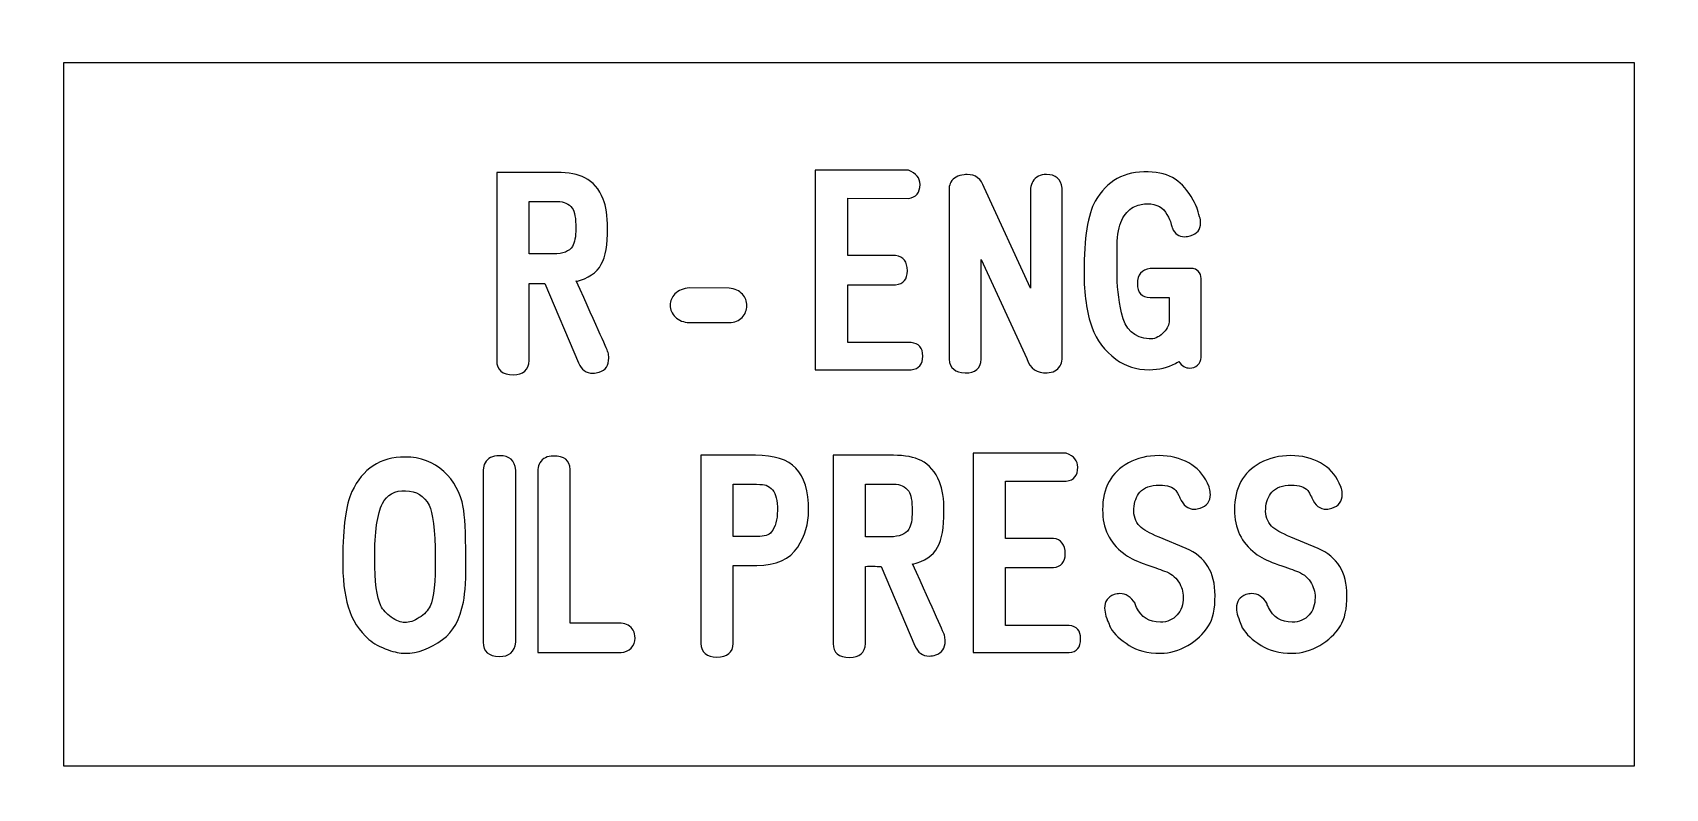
# Model space of a CAD drawing. Extents: x -224 to 225, y -79 to 79.
# Drawn here: x 152.49 to 177.49, y -0.09 to 11.48 of the extents above; entities that cross this region are included whole.
import ezdxf

# ---------------------------------------------------------------- set-up
doc = ezdxf.new("R2010")
doc.units = 0
doc.header["$MEASUREMENT"] = 0
doc.layers.add('PLAN_1', color=7, linetype='CONTINUOUS')

msp = doc.modelspace()

# ---------------------------------------------------------------- linework, layer by layer
at = {"layer": 'PLAN_1', "color": 250}
for points, knots in [([(223.9759, 78.3773), (223.9759, 78.3773), (80.9759, 78.3773), (80.9759, 78.3773), (80.9759, 78.3773), (80.4251, 78.3773), (79.9759, 77.9273), (79.9759, 77.3758), (79.9759, 77.3758), (79.9759, 77.3758), (79.9758, 71.3342), (79.9758, 71.3342), (79.9758, 71.3342), (79.9758, 70.7827), (80.4251, 70.3325), (80.9759, 70.3325), (80.9759, 70.3325), (80.9759, 70.3325), (84.7471, 70.3329), (84.7471, 70.3329), (84.7471, 70.3329), (84.7471, 70.3329), (84.7471, 70.3312), (84.7471, 70.3312), (84.7471, 70.3312), (84.7774, 70.3321), (84.8074, 70.3317), (84.8374, 70.3317), (84.8374, 70.3317), (88.2125, 70.3329), (90.9501, 67.5933), (90.9501, 64.2164), (90.9501, 64.2164), (90.9499, 60.8399), (88.2127, 58.101), (84.8374, 58.101), (84.8374, 58.101), (84.8072, 58.1014), (84.7774, 58.1018), (84.7474, 58.1024), (84.7474, 58.1024), (84.7474, 58.1024), (84.7471, 58.1014), (84.7471, 58.1014), (84.7471, 58.1014), (84.7471, 58.1014), (80.9759, 58.1014), (80.9759, 58.1014), (80.9759, 58.1014), (80.4251, 58.1014), (79.9759, 57.6514), (79.9759, 57.0999), (79.9759, 57.0999), (79.9759, 57.0999), (79.9758, -57.5), (79.9758, -57.5), (79.9758, -57.5), (79.9758, -58.0516), (80.4251, -58.5014), (80.9759, -58.5014), (80.9759, -58.5014), (80.9759, -58.5014), (84.7471, -58.5013), (84.7471, -58.5013), (84.7471, -58.5013), (84.7471, -58.5013), (84.7471, -58.502), (84.7471, -58.502), (84.7471, -58.502), (84.7774, -58.5013), (84.8074, -58.5014), (84.8374, -58.5014), (84.8374, -58.5014), (88.2125, -58.5013), (90.9501, -61.2399), (90.9501, -64.6167), (90.9501, -64.6167), (90.9499, -67.9901), (88.2177, -70.7272), (84.8467, -70.7321), (84.8467, -70.7321), (84.8397, -70.7321), (84.8338, -70.732), (84.8269, -70.7319), (84.8269, -70.7319), (84.8002, -70.7315), (84.7739, -70.7314), (84.7474, -70.7309), (84.7474, -70.7309), (84.7474, -70.7309), (84.7471, -70.7314), (84.7471, -70.7314), (84.7471, -70.7314), (84.7471, -70.7314), (80.9759, -70.7314), (80.9759, -70.7314), (80.9759, -70.7314), (80.4251, -70.7314), (79.9759, -71.181), (79.9759, -71.7325), (79.9759, -71.7325), (79.9759, -71.7325), (79.9758, -77.6209), (79.9758, -77.6209), (79.9758, -77.6209), (79.9758, -77.9033), (80.0791, -78.1466), (80.2822, -78.3424), (80.2822, -78.3424), (80.4854, -78.5379), (80.7318, -78.6325), (81.0136, -78.6218), (81.0136, -78.6218), (81.0136, -78.6218), (224.0136, -78.5346), (224.0136, -78.5346), (224.0136, -78.5346), (224.5508, -78.5142), (224.9758, -78.0725), (224.9758, -77.5342), (224.9758, -77.5342), (224.9758, -77.5342), (224.9758, -71.7378), (224.9758, -71.7378), (224.9758, -71.7378), (224.9758, -71.1866), (224.5266, -70.7368), (223.9758, -70.7368), (223.9758, -70.7368), (223.9758, -70.7368), (220.4778, -70.7365), (220.4778, -70.7365), (220.4778, -70.7365), (220.4778, -70.7365), (220.4778, -70.735), (220.4778, -70.735), (220.4778, -70.735), (220.4481, -70.7357), (220.4179, -70.7368), (220.3879, -70.7368), (220.3879, -70.7368), (217.0127, -70.7365), (214.2753, -67.9983), (214.2753, -64.6215), (214.2753, -64.6215), (214.2753, -61.2481), (217.0057, -58.5128), (220.3752, -58.506), (220.3752, -58.506), (220.381, -58.5058), (220.3857, -58.506), (220.3914, -58.5058), (220.3914, -58.5058), (220.4203, -58.5054), (220.4492, -58.5066), (220.4779, -58.5072), (220.4779, -58.5072), (220.4779, -58.5072), (220.4778, -58.505), (220.4778, -58.505), (220.4778, -58.505), (220.4778, -58.505), (223.9759, -58.505), (223.9759, -58.505), (223.9759, -58.505), (224.5267, -58.505), (224.9758, -58.0556), (224.9758, -57.5041), (224.9758, -57.5041), (224.9758, -57.5041), (224.9758, 57.096), (224.9758, 57.096), (224.9758, 57.096), (224.9758, 57.6478), (224.5266, 58.0971), (223.9758, 58.0971), (223.9758, 58.0971), (223.9758, 58.0971), (220.4778, 58.0973), (220.4778, 58.0973), (220.4778, 58.0973), (220.4778, 58.0973), (220.4778, 58.099), (220.4778, 58.099), (220.4778, 58.099), (220.4481, 58.0981), (220.4179, 58.0971), (220.3879, 58.0971), (220.3879, 58.0971), (217.0127, 58.0973), (214.2753, 60.8356), (214.2753, 64.2126), (214.2753, 64.2126), (214.2753, 67.5856), (217.0053, 70.3207), (220.3743, 70.3279), (220.3743, 70.3279), (220.3808, 70.3282), (220.386, 70.3279), (220.3923, 70.328), (220.3923, 70.328), (220.4209, 70.3288), (220.4495, 70.3274), (220.4779, 70.3268), (220.4779, 70.3268), (220.4779, 70.3268), (220.4778, 70.3291), (220.4778, 70.3291), (220.4778, 70.3291), (220.4778, 70.3291), (223.9759, 70.3291), (223.9759, 70.3291), (223.9759, 70.3291), (224.5267, 70.3291), (224.9758, 70.7785), (224.9758, 71.3299), (224.9758, 71.3299), (224.9758, 71.3299), (224.9758, 77.3759), (224.9758, 77.3759), (224.9758, 77.3759), (224.9758, 77.9276), (224.5265, 78.377), (223.9759, 78.3773)], [0, 0, 0, 0, 0.0175439, 0.0175439, 0.0175439, 0.0175439, 0.0350877, 0.0350877, 0.0350877, 0.0350877, 0.0526316, 0.0526316, 0.0526316, 0.0526316, 0.0701754, 0.0701754, 0.0701754, 0.0701754, 0.0877193, 0.0877193, 0.0877193, 0.0877193, 0.1052632, 0.1052632, 0.1052632, 0.1052632, 0.122807, 0.122807, 0.122807, 0.122807, 0.1403509, 0.1403509, 0.1403509, 0.1403509, 0.1578947, 0.1578947, 0.1578947, 0.1578947, 0.1754386, 0.1754386, 0.1754386, 0.1754386, 0.1929825, 0.1929825, 0.1929825, 0.1929825, 0.2105263, 0.2105263, 0.2105263, 0.2105263, 0.2280702, 0.2280702, 0.2280702, 0.2280702, 0.245614, 0.245614, 0.245614, 0.245614, 0.2631579, 0.2631579, 0.2631579, 0.2631579, 0.2807018, 0.2807018, 0.2807018, 0.2807018, 0.2982456, 0.2982456, 0.2982456, 0.2982456, 0.3157895, 0.3157895, 0.3157895, 0.3157895, 0.3333333, 0.3333333, 0.3333333, 0.3333333, 0.3508772, 0.3508772, 0.3508772, 0.3508772, 0.3684211, 0.3684211, 0.3684211, 0.3684211, 0.3859649, 0.3859649, 0.3859649, 0.3859649, 0.4035088, 0.4035088, 0.4035088, 0.4035088, 0.4210526, 0.4210526, 0.4210526, 0.4210526, 0.4385965, 0.4385965, 0.4385965, 0.4385965, 0.4561404, 0.4561404, 0.4561404, 0.4561404, 0.4736842, 0.4736842, 0.4736842, 0.4736842, 0.4912281, 0.4912281, 0.4912281, 0.4912281, 0.5087719, 0.5087719, 0.5087719, 0.5087719, 0.5263158, 0.5263158, 0.5263158, 0.5263158, 0.5438596, 0.5438596, 0.5438596, 0.5438596, 0.5614035, 0.5614035, 0.5614035, 0.5614035, 0.5789474, 0.5789474, 0.5789474, 0.5789474, 0.5964912, 0.5964912, 0.5964912, 0.5964912, 0.6140351, 0.6140351, 0.6140351, 0.6140351, 0.6315789, 0.6315789, 0.6315789, 0.6315789, 0.6491228, 0.6491228, 0.6491228, 0.6491228, 0.6666667, 0.6666667, 0.6666667, 0.6666667, 0.6842105, 0.6842105, 0.6842105, 0.6842105, 0.7017544, 0.7017544, 0.7017544, 0.7017544, 0.7192982, 0.7192982, 0.7192982, 0.7192982, 0.7368421, 0.7368421, 0.7368421, 0.7368421, 0.754386, 0.754386, 0.754386, 0.754386, 0.7719298, 0.7719298, 0.7719298, 0.7719298, 0.7894737, 0.7894737, 0.7894737, 0.7894737, 0.8070175, 0.8070175, 0.8070175, 0.8070175, 0.8245614, 0.8245614, 0.8245614, 0.8245614, 0.8421053, 0.8421053, 0.8421053, 0.8421053, 0.8596491, 0.8596491, 0.8596491, 0.8596491, 0.877193, 0.877193, 0.877193, 0.877193, 0.8947368, 0.8947368, 0.8947368, 0.8947368, 0.9122807, 0.9122807, 0.9122807, 0.9122807, 0.9298246, 0.9298246, 0.9298246, 0.9298246, 0.9473684, 0.9473684, 0.9473684, 0.9473684, 0.9649123, 0.9649123, 0.9649123, 0.9649123, 1, 1, 1, 1]), ([(101.9357, 69.1187), (101.9357, 69.1187), (203.0161, 69.1187), (203.0161, 69.1187), (203.0161, 69.1187), (203.0161, 69.1187), (203.0161, -69.3472), (203.0161, -69.3472), (203.0161, -69.3472), (203.0161, -69.3472), (101.9357, -69.3472), (101.9357, -69.3472), (101.9357, -69.3472), (101.9357, -69.3472), (101.9357, 69.1187), (101.9357, 69.1187)], [0, 0, 0, 0, 0.2, 0.2, 0.2, 0.2, 0.4, 0.4, 0.4, 0.4, 0.6, 0.6, 0.6, 0.6, 1, 1, 1, 1]), ([(152.9571, 11.0128), (152.9571, 11.0128), (177.016, 11.0128), (177.016, 11.0128), (177.016, 11.0128), (177.016, 11.0128), (177.016, 0.2584), (177.016, 0.2584), (177.016, 0.2584), (177.016, 0.2584), (152.9571, 0.2584), (152.9571, 0.2584), (152.9571, 0.2584), (152.9571, 0.2584), (152.9571, 11.0128), (152.9571, 11.0128)], [0, 0, 0, 0, 0.2, 0.2, 0.2, 0.2, 0.4, 0.4, 0.4, 0.4, 0.6, 0.6, 0.6, 0.6, 1, 1, 1, 1])]:
    msp.add_open_spline(points, degree=3, knots=knots, dxfattribs=at)
at = {"layer": 'PLAN_1', "color": 7}
for points, knots in [([(160.8456, 6.4216), (160.8456, 6.4216), (160.3292, 7.6358), (160.3292, 7.6358), (160.3292, 7.6358), (160.2467, 7.6395), (160.1671, 7.6402), (160.0908, 7.6376), (160.0908, 7.6376), (160.0908, 7.6376), (160.0909, 6.4591), (160.0909, 6.4591), (160.0909, 6.4591), (160.0776, 6.315), (159.9974, 6.2428), (159.8505, 6.2428), (159.8505, 6.2428), (159.6772, 6.2428), (159.5912, 6.3147), (159.5937, 6.4591), (159.5937, 6.4591), (159.5937, 6.4591), (159.5938, 9.3382), (159.5938, 9.3382), (159.5938, 9.3382), (159.5938, 9.3382), (160.5156, 9.3382), (160.5156, 9.3382), (160.5156, 9.3382), (160.6942, 9.3382), (160.8371, 9.3106), (160.9439, 9.2561), (160.9439, 9.2561), (161.0666, 9.1927), (161.16, 9.0844), (161.2236, 8.93), (161.2236, 8.93), (161.2682, 8.8219), (161.2903, 8.6725), (161.2903, 8.4811), (161.2903, 8.4811), (161.2905, 8.2335), (161.2579, 8.0502), (161.1937, 7.9318), (161.1937, 7.9318), (161.1226, 7.8017), (160.9954, 7.7145), (160.8117, 7.6712), (160.8117, 7.6712), (160.8117, 7.6712), (160.8098, 7.677), (160.8098, 7.677), (160.8098, 7.677), (161.1379, 6.9506), (161.3005, 6.5855), (161.298, 6.5818), (161.298, 6.5818), (161.3051, 6.5545), (161.3088, 6.5264), (161.3088, 6.4978), (161.3088, 6.4978), (161.3089, 6.3848), (161.2605, 6.3128), (161.1638, 6.2817), (161.1638, 6.2817), (161.1289, 6.2709), (161.0965, 6.2651), (161.0653, 6.2651), (161.0653, 6.2651), (160.9636, 6.2654), (160.8905, 6.3172), (160.8456, 6.4216)], [0, 0, 0, 0, 0.0526316, 0.0526316, 0.0526316, 0.0526316, 0.1052632, 0.1052632, 0.1052632, 0.1052632, 0.1578947, 0.1578947, 0.1578947, 0.1578947, 0.2105263, 0.2105263, 0.2105263, 0.2105263, 0.2631579, 0.2631579, 0.2631579, 0.2631579, 0.3157895, 0.3157895, 0.3157895, 0.3157895, 0.3684211, 0.3684211, 0.3684211, 0.3684211, 0.4210526, 0.4210526, 0.4210526, 0.4210526, 0.4736842, 0.4736842, 0.4736842, 0.4736842, 0.5263158, 0.5263158, 0.5263158, 0.5263158, 0.5789474, 0.5789474, 0.5789474, 0.5789474, 0.6315789, 0.6315789, 0.6315789, 0.6315789, 0.6842105, 0.6842105, 0.6842105, 0.6842105, 0.7368421, 0.7368421, 0.7368421, 0.7368421, 0.7894737, 0.7894737, 0.7894737, 0.7894737, 0.8421053, 0.8421053, 0.8421053, 0.8421053, 0.8947368, 0.8947368, 0.8947368, 0.8947368, 1, 1, 1, 1]), ([(164.4708, 6.3172), (164.4708, 6.3172), (164.4708, 9.37), (164.4708, 9.37), (164.4708, 9.37), (164.4708, 9.37), (165.8974, 9.37), (165.8974, 9.37), (165.8974, 9.37), (166.0155, 9.3255), (166.0739, 9.2529), (166.0739, 9.1536), (166.0739, 9.1536), (166.074, 9.0274), (166.0154, 8.956), (165.8972, 8.9413), (165.8972, 8.9413), (165.8972, 8.9413), (164.9679, 8.9415), (164.9679, 8.9415), (164.9679, 8.9415), (164.9679, 8.9415), (164.9679, 8.0661), (164.9679, 8.0661), (164.9679, 8.0661), (164.9679, 8.0661), (165.7001, 8.0661), (165.7001, 8.0661), (165.7001, 8.0661), (165.8204, 8.0489), (165.8807, 7.9706), (165.8807, 7.8314), (165.8807, 7.8314), (165.8807, 7.7037), (165.8203, 7.6324), (165.7001, 7.6191), (165.7001, 7.6191), (165.7001, 7.6191), (164.9679, 7.6192), (164.9679, 7.6192), (164.9679, 7.6192), (164.9679, 7.6192), (164.9679, 6.7344), (164.9679, 6.7344), (164.9679, 6.7344), (164.9679, 6.7344), (165.9399, 6.7344), (165.9399, 6.7344), (165.9399, 6.7344), (166.0581, 6.7228), (166.1171, 6.6541), (166.1171, 6.5276), (166.1171, 6.5276), (166.1173, 6.4), (166.058, 6.3299), (165.9404, 6.3172), (165.9404, 6.3172), (165.9404, 6.3172), (164.4708, 6.3172), (164.4708, 6.3172)], [0, 0, 0, 0, 0.0625, 0.0625, 0.0625, 0.0625, 0.125, 0.125, 0.125, 0.125, 0.1875, 0.1875, 0.1875, 0.1875, 0.25, 0.25, 0.25, 0.25, 0.3125, 0.3125, 0.3125, 0.3125, 0.375, 0.375, 0.375, 0.375, 0.4375, 0.4375, 0.4375, 0.4375, 0.5, 0.5, 0.5, 0.5, 0.5625, 0.5625, 0.5625, 0.5625, 0.625, 0.625, 0.625, 0.625, 0.6875, 0.6875, 0.6875, 0.6875, 0.75, 0.75, 0.75, 0.75, 0.8125, 0.8125, 0.8125, 0.8125, 0.875, 0.875, 0.875, 0.875, 1, 1, 1, 1]), ([(167.7077, 6.4883), (167.7077, 6.4883), (167.0078, 8.0063), (167.0078, 8.0063), (167.0078, 8.0063), (167.0078, 8.0063), (167.0078, 6.4777), (167.0078, 6.4777), (167.0078, 6.4777), (167.0041, 6.3364), (166.9232, 6.267), (166.7655, 6.2709), (166.7655, 6.2709), (166.613, 6.2748), (166.5309, 6.3434), (166.5195, 6.478), (166.5195, 6.478), (166.5195, 6.478), (166.5197, 9.0991), (166.5197, 9.0991), (166.5197, 9.0991), (166.5221, 9.1341), (166.5309, 9.1644), (166.5456, 9.1906), (166.5456, 9.1906), (166.5844, 9.253), (166.6524, 9.2904), (166.7503, 9.3025), (166.7503, 9.3025), (166.7656, 9.305), (166.7795, 9.3063), (166.7935, 9.3063), (166.7935, 9.3063), (166.9225, 9.3064), (167.0103, 9.2396), (167.0579, 9.1067), (167.0579, 9.1067), (167.0579, 9.1067), (167.7655, 7.5684), (167.7655, 7.5684), (167.7655, 7.5684), (167.7655, 7.5684), (167.7655, 9.096), (167.7655, 9.096), (167.7655, 9.096), (167.7718, 9.1353), (167.7832, 9.1703), (167.801, 9.2), (167.801, 9.2), (167.8445, 9.2695), (167.9142, 9.305), (168.0115, 9.3063), (168.0115, 9.3063), (168.1495, 9.3076), (168.2295, 9.2375), (168.2517, 9.0959), (168.2517, 9.0959), (168.2517, 9.0959), (168.2518, 6.4777), (168.2518, 6.4777), (168.2518, 6.4777), (168.2469, 6.4396), (168.2358, 6.4063), (168.218, 6.3789), (168.218, 6.3789), (168.1774, 6.3104), (168.1106, 6.2747), (168.0191, 6.2709), (168.0191, 6.2709), (167.8661, 6.262), (167.7623, 6.3345), (167.7077, 6.4883)], [0, 0, 0, 0, 0.0526316, 0.0526316, 0.0526316, 0.0526316, 0.1052632, 0.1052632, 0.1052632, 0.1052632, 0.1578947, 0.1578947, 0.1578947, 0.1578947, 0.2105263, 0.2105263, 0.2105263, 0.2105263, 0.2631579, 0.2631579, 0.2631579, 0.2631579, 0.3157895, 0.3157895, 0.3157895, 0.3157895, 0.3684211, 0.3684211, 0.3684211, 0.3684211, 0.4210526, 0.4210526, 0.4210526, 0.4210526, 0.4736842, 0.4736842, 0.4736842, 0.4736842, 0.5263158, 0.5263158, 0.5263158, 0.5263158, 0.5789474, 0.5789474, 0.5789474, 0.5789474, 0.6315789, 0.6315789, 0.6315789, 0.6315789, 0.6842105, 0.6842105, 0.6842105, 0.6842105, 0.7368421, 0.7368421, 0.7368421, 0.7368421, 0.7894737, 0.7894737, 0.7894737, 0.7894737, 0.8421053, 0.8421053, 0.8421053, 0.8421053, 0.8947368, 0.8947368, 0.8947368, 0.8947368, 1, 1, 1, 1]), ([(169.984, 6.416), (169.8683, 6.3516), (169.7341, 6.3192), (169.5816, 6.3192), (169.5816, 6.3192), (169.3897, 6.3193), (169.2199, 6.3726), (169.0737, 6.4793), (169.0737, 6.4793), (168.8984, 6.6085), (168.7768, 6.7693), (168.7082, 6.9618), (168.7082, 6.9618), (168.6261, 7.1939), (168.5855, 7.4768), (168.5855, 7.8104), (168.5855, 7.8104), (168.5856, 8.3356), (168.6427, 8.6986), (168.7571, 8.8981), (168.7571, 8.8981), (168.9333, 9.2097), (169.204, 9.3596), (169.5689, 9.3469), (169.5689, 9.3469), (169.7356, 9.3419), (169.8727, 9.3044), (169.9821, 9.2332), (169.9821, 9.2332), (170.085, 9.1665), (170.1766, 9.0602), (170.256, 8.9153), (170.256, 8.9153), (170.286, 8.8607), (170.3037, 8.8244), (170.3101, 8.8073), (170.3101, 8.8073), (170.3247, 8.7577), (170.34, 8.7075), (170.3546, 8.6579), (170.3546, 8.6579), (170.3648, 8.628), (170.3698, 8.5975), (170.3698, 8.565), (170.3698, 8.565), (170.37, 8.4633), (170.3171, 8.3973), (170.2115, 8.3673), (170.2115, 8.3673), (170.1819, 8.3593), (170.1537, 8.3546), (170.1276, 8.3546), (170.1276, 8.3546), (170.0368, 8.3549), (169.9738, 8.3973), (169.9376, 8.4831), (169.9376, 8.4831), (169.9364, 8.487), (169.9268, 8.5206), (169.9096, 8.5854), (169.9096, 8.5854), (169.9084, 8.5932), (169.8905, 8.6292), (169.8556, 8.6948), (169.8556, 8.6948), (169.7997, 8.8003), (169.6998, 8.855), (169.5555, 8.8588), (169.5555, 8.8588), (169.4941, 8.86), (169.4297, 8.8461), (169.3642, 8.8181), (169.3642, 8.8181), (169.2919, 8.7857), (169.2313, 8.7271), (169.1817, 8.6419), (169.1817, 8.6419), (169.1315, 8.5569), (169.1023, 8.4373), (169.0921, 8.2835), (169.0921, 8.2835), (169.0908, 8.2536), (169.0902, 8.1035), (169.0902, 7.8327), (169.0902, 7.8327), (169.0902, 7.6147), (169.1131, 7.3991), (169.1589, 7.1868), (169.1589, 7.1868), (169.2137, 6.9358), (169.3546, 6.8035), (169.5816, 6.7903), (169.5816, 6.7903), (169.656, 6.7852), (169.7246, 6.813), (169.7882, 6.8741), (169.7882, 6.8741), (169.8455, 6.9277), (169.8791, 6.9853), (169.8905, 7.047), (169.8905, 7.047), (169.8905, 7.047), (169.8905, 7.4233), (169.8905, 7.4233), (169.8905, 7.4233), (169.8905, 7.4233), (169.5963, 7.4233), (169.5963, 7.4233), (169.5963, 7.4233), (169.4673, 7.426), (169.403, 7.4964), (169.403, 7.6356), (169.403, 7.6356), (169.4032, 7.7739), (169.4678, 7.8506), (169.5968, 7.8664), (169.5968, 7.8664), (169.5968, 7.8664), (170.2543, 7.8664), (170.2543, 7.8664), (170.2543, 7.8664), (170.2803, 7.8653), (170.3069, 7.8519), (170.3342, 7.8258), (170.3342, 7.8258), (170.3642, 7.7946), (170.3787, 7.7577), (170.3787, 7.7158), (170.3787, 7.7158), (170.3787, 7.7158), (170.3787, 6.9428), (170.3787, 6.9428), (170.3787, 6.9428), (170.3801, 6.9404), (170.38, 6.7953), (170.3787, 6.5074), (170.3787, 6.5074), (170.3763, 6.4597), (170.3577, 6.4209), (170.3241, 6.3897), (170.3241, 6.3897), (170.2898, 6.3586), (170.2503, 6.3434), (170.2058, 6.3434), (170.2058, 6.3434), (170.1384, 6.3435), (170.0819, 6.3776), (170.0361, 6.4457), (170.0361, 6.4457), (170.031, 6.442), (170.0138, 6.4324), (169.984, 6.416)], [0, 0, 0, 0, 0.025641, 0.025641, 0.025641, 0.025641, 0.0512821, 0.0512821, 0.0512821, 0.0512821, 0.0769231, 0.0769231, 0.0769231, 0.0769231, 0.1025641, 0.1025641, 0.1025641, 0.1025641, 0.1282051, 0.1282051, 0.1282051, 0.1282051, 0.1538462, 0.1538462, 0.1538462, 0.1538462, 0.1794872, 0.1794872, 0.1794872, 0.1794872, 0.2051282, 0.2051282, 0.2051282, 0.2051282, 0.2307692, 0.2307692, 0.2307692, 0.2307692, 0.2564103, 0.2564103, 0.2564103, 0.2564103, 0.2820513, 0.2820513, 0.2820513, 0.2820513, 0.3076923, 0.3076923, 0.3076923, 0.3076923, 0.3333333, 0.3333333, 0.3333333, 0.3333333, 0.3589744, 0.3589744, 0.3589744, 0.3589744, 0.3846154, 0.3846154, 0.3846154, 0.3846154, 0.4102564, 0.4102564, 0.4102564, 0.4102564, 0.4358974, 0.4358974, 0.4358974, 0.4358974, 0.4615385, 0.4615385, 0.4615385, 0.4615385, 0.4871795, 0.4871795, 0.4871795, 0.4871795, 0.5128205, 0.5128205, 0.5128205, 0.5128205, 0.5384615, 0.5384615, 0.5384615, 0.5384615, 0.5641026, 0.5641026, 0.5641026, 0.5641026, 0.5897436, 0.5897436, 0.5897436, 0.5897436, 0.6153846, 0.6153846, 0.6153846, 0.6153846, 0.6410256, 0.6410256, 0.6410256, 0.6410256, 0.6666667, 0.6666667, 0.6666667, 0.6666667, 0.6923077, 0.6923077, 0.6923077, 0.6923077, 0.7179487, 0.7179487, 0.7179487, 0.7179487, 0.7435897, 0.7435897, 0.7435897, 0.7435897, 0.7692308, 0.7692308, 0.7692308, 0.7692308, 0.7948718, 0.7948718, 0.7948718, 0.7948718, 0.8205128, 0.8205128, 0.8205128, 0.8205128, 0.8461538, 0.8461538, 0.8461538, 0.8461538, 0.8717949, 0.8717949, 0.8717949, 0.8717949, 0.8974359, 0.8974359, 0.8974359, 0.8974359, 0.9230769, 0.9230769, 0.9230769, 0.9230769, 0.9487179, 0.9487179, 0.9487179, 0.9487179, 1, 1, 1, 1]), ([(160.7501, 8.7891), (160.6953, 8.8594), (160.6203, 8.895), (160.525, 8.895), (160.525, 8.895), (160.525, 8.895), (160.0909, 8.895), (160.0909, 8.895), (160.0909, 8.895), (160.0909, 8.895), (160.0909, 8.0903), (160.0909, 8.0903), (160.0909, 8.0903), (160.0909, 8.0903), (160.4634, 8.0903), (160.4634, 8.0903), (160.4634, 8.0903), (160.6084, 8.0903), (160.7049, 8.1289), (160.7519, 8.2058), (160.7519, 8.2058), (160.787, 8.2619), (160.804, 8.3533), (160.804, 8.4811), (160.804, 8.4811), (160.8041, 8.6382), (160.7862, 8.7404), (160.7501, 8.7891)], [0, 0, 0, 0, 0.125, 0.125, 0.125, 0.125, 0.25, 0.25, 0.25, 0.25, 0.375, 0.375, 0.375, 0.375, 0.5, 0.5, 0.5, 0.5, 0.625, 0.625, 0.625, 0.625, 0.75, 0.75, 0.75, 0.75, 1, 1, 1, 1]), ([(162.544, 7.042), (162.4543, 7.0433), (162.3818, 7.0712), (162.3259, 7.1258), (162.3259, 7.1258), (162.2751, 7.177), (162.2496, 7.237), (162.2496, 7.3064), (162.2496, 7.3064), (162.2497, 7.3731), (162.2738, 7.4304), (162.3221, 7.4781), (162.3221, 7.4781), (162.3743, 7.5315), (162.4486, 7.562), (162.5439, 7.5708), (162.5439, 7.5708), (162.5439, 7.5708), (163.153, 7.5653), (163.153, 7.5653), (163.153, 7.5653), (163.2387, 7.5575), (163.3061, 7.527), (163.3557, 7.4735), (163.3557, 7.4735), (163.3997, 7.4254), (163.4212, 7.3675), (163.4212, 7.2987), (163.4212, 7.2987), (163.4213, 7.2296), (163.3983, 7.1697), (163.3525, 7.1201), (163.3525, 7.1201), (163.3018, 7.0668), (163.2349, 7.0407), (163.1529, 7.042), (163.1529, 7.042), (163.1529, 7.042), (162.544, 7.042), (162.544, 7.042)], [0, 0, 0, 0, 0.0909091, 0.0909091, 0.0909091, 0.0909091, 0.1818182, 0.1818182, 0.1818182, 0.1818182, 0.2727273, 0.2727273, 0.2727273, 0.2727273, 0.3636364, 0.3636364, 0.3636364, 0.3636364, 0.4545455, 0.4545455, 0.4545455, 0.4545455, 0.5454545, 0.5454545, 0.5454545, 0.5454545, 0.6363636, 0.6363636, 0.6363636, 0.6363636, 0.7272727, 0.7272727, 0.7272727, 0.7272727, 0.8181818, 0.8181818, 0.8181818, 0.8181818, 1, 1, 1, 1]), ([(159.3865, 2.1473), (159.3865, 2.1473), (159.3865, 4.784), (159.3865, 4.784), (159.3865, 4.784), (159.3876, 4.8268), (159.3971, 4.8622), (159.4142, 4.8922), (159.4142, 4.8922), (159.4537, 4.9641), (159.528, 5.0009), (159.6355, 5.0022), (159.6355, 5.0022), (159.7887, 5.0035), (159.8707, 4.9309), (159.8834, 4.784), (159.8834, 4.784), (159.8834, 4.784), (159.8835, 2.1473), (159.8835, 2.1473), (159.8835, 2.1473), (159.8663, 1.9991), (159.7836, 1.9273), (159.6355, 1.9312), (159.6355, 1.9312), (159.467, 1.9349), (159.3837, 2.0068), (159.3865, 2.1473)], [0, 0, 0, 0, 0.125, 0.125, 0.125, 0.125, 0.25, 0.25, 0.25, 0.25, 0.375, 0.375, 0.375, 0.375, 0.5, 0.5, 0.5, 0.5, 0.625, 0.625, 0.625, 0.625, 0.75, 0.75, 0.75, 0.75, 1, 1, 1, 1]), ([(164.2017, 3.6057), (164.0815, 3.418), (163.8723, 3.3246), (163.5761, 3.3246), (163.5761, 3.3246), (163.5761, 3.3246), (163.2145, 3.3246), (163.2145, 3.3246), (163.2145, 3.3246), (163.2145, 3.3246), (163.2145, 2.1301), (163.2145, 2.1301), (163.2145, 2.1301), (163.2082, 1.9908), (163.1241, 1.9216), (162.9633, 1.9216), (162.9633, 1.9216), (162.8057, 1.9216), (162.7236, 1.9908), (162.7172, 2.1301), (162.7172, 2.1301), (162.7172, 2.1301), (162.7172, 5.0097), (162.7172, 5.0097), (162.7172, 5.0097), (162.7172, 5.0097), (163.5538, 5.0097), (163.5538, 5.0097), (163.5538, 5.0097), (163.8392, 5.0097), (164.0465, 4.9436), (164.1749, 4.8113), (164.1749, 4.8113), (164.3033, 4.6792), (164.3675, 4.4636), (164.3675, 4.1642), (164.3675, 4.1642), (164.3676, 3.9647), (164.3122, 3.7784), (164.2017, 3.6057)], [0, 0, 0, 0, 0.0909091, 0.0909091, 0.0909091, 0.0909091, 0.1818182, 0.1818182, 0.1818182, 0.1818182, 0.2727273, 0.2727273, 0.2727273, 0.2727273, 0.3636364, 0.3636364, 0.3636364, 0.3636364, 0.4545455, 0.4545455, 0.4545455, 0.4545455, 0.5454545, 0.5454545, 0.5454545, 0.5454545, 0.6363636, 0.6363636, 0.6363636, 0.6363636, 0.7272727, 0.7272727, 0.7272727, 0.7272727, 0.8181818, 0.8181818, 0.8181818, 0.8181818, 1, 1, 1, 1]), ([(165.9956, 2.0934), (165.9956, 2.0934), (165.4795, 3.3073), (165.4795, 3.3073), (165.4795, 3.3073), (165.3967, 3.3112), (165.3172, 3.3119), (165.2409, 3.3093), (165.2409, 3.3093), (165.2409, 3.3093), (165.241, 2.1308), (165.241, 2.1308), (165.241, 2.1308), (165.2277, 1.9864), (165.1475, 1.9145), (165.0006, 1.9145), (165.0006, 1.9145), (164.8272, 1.9145), (164.7413, 1.9864), (164.7438, 2.1308), (164.7438, 2.1308), (164.7438, 2.1308), (164.7439, 5.0097), (164.7439, 5.0097), (164.7439, 5.0097), (164.7439, 5.0097), (165.6656, 5.0097), (165.6656, 5.0097), (165.6656, 5.0097), (165.8442, 5.0097), (165.9872, 4.9823), (166.094, 4.9278), (166.094, 4.9278), (166.2169, 4.8643), (166.3101, 4.7561), (166.3737, 4.6017), (166.3737, 4.6017), (166.4183, 4.4936), (166.4404, 4.3442), (166.4404, 4.1528), (166.4404, 4.1528), (166.4405, 3.905), (166.408, 3.7219), (166.3438, 3.6035), (166.3438, 3.6035), (166.2726, 3.4733), (166.1455, 3.3862), (165.9618, 3.3429), (165.9618, 3.3429), (165.9618, 3.3429), (165.9599, 3.3487), (165.9599, 3.3487), (165.9599, 3.3487), (166.2879, 2.6221), (166.4506, 2.2573), (166.4481, 2.2535), (166.4481, 2.2535), (166.4552, 2.2262), (166.4589, 2.1981), (166.4589, 2.1695), (166.4589, 2.1695), (166.459, 2.0565), (166.4106, 1.9845), (166.3139, 1.9533), (166.3139, 1.9533), (166.2792, 1.9427), (166.2466, 1.9368), (166.2154, 1.9368), (166.2154, 1.9368), (166.1139, 1.9368), (166.0406, 1.9889), (165.9956, 2.0934)], [0, 0, 0, 0, 0.0526316, 0.0526316, 0.0526316, 0.0526316, 0.1052632, 0.1052632, 0.1052632, 0.1052632, 0.1578947, 0.1578947, 0.1578947, 0.1578947, 0.2105263, 0.2105263, 0.2105263, 0.2105263, 0.2631579, 0.2631579, 0.2631579, 0.2631579, 0.3157895, 0.3157895, 0.3157895, 0.3157895, 0.3684211, 0.3684211, 0.3684211, 0.3684211, 0.4210526, 0.4210526, 0.4210526, 0.4210526, 0.4736842, 0.4736842, 0.4736842, 0.4736842, 0.5263158, 0.5263158, 0.5263158, 0.5263158, 0.5789474, 0.5789474, 0.5789474, 0.5789474, 0.6315789, 0.6315789, 0.6315789, 0.6315789, 0.6842105, 0.6842105, 0.6842105, 0.6842105, 0.7368421, 0.7368421, 0.7368421, 0.7368421, 0.7894737, 0.7894737, 0.7894737, 0.7894737, 0.8421053, 0.8421053, 0.8421053, 0.8421053, 0.8947368, 0.8947368, 0.8947368, 0.8947368, 1, 1, 1, 1]), ([(166.8874, 1.9889), (166.8874, 1.9889), (166.8874, 5.0416), (166.8874, 5.0416), (166.8874, 5.0416), (166.8874, 5.0416), (168.314, 5.0416), (168.314, 5.0416), (168.314, 5.0416), (168.432, 4.997), (168.4905, 4.9245), (168.4905, 4.8253), (168.4905, 4.8253), (168.4906, 4.6989), (168.432, 4.6277), (168.3138, 4.613), (168.3138, 4.613), (168.3138, 4.613), (167.3845, 4.6132), (167.3845, 4.6132), (167.3845, 4.6132), (167.3845, 4.6132), (167.3845, 3.7378), (167.3845, 3.7378), (167.3845, 3.7378), (167.3845, 3.7378), (168.1167, 3.7378), (168.1167, 3.7378), (168.1167, 3.7378), (168.237, 3.7207), (168.2973, 3.6423), (168.2973, 3.5031), (168.2973, 3.5031), (168.2973, 3.3754), (168.2369, 3.3041), (168.1167, 3.2908), (168.1167, 3.2908), (168.1167, 3.2908), (167.3845, 3.2909), (167.3845, 3.2909), (167.3845, 3.2909), (167.3845, 3.2909), (167.3845, 2.406), (167.3845, 2.406), (167.3845, 2.406), (167.3845, 2.406), (168.3564, 2.406), (168.3564, 2.406), (168.3564, 2.406), (168.4747, 2.3945), (168.5337, 2.3258), (168.5337, 2.1993), (168.5337, 2.1993), (168.5338, 2.0717), (168.4746, 2.0016), (168.357, 1.9889), (168.357, 1.9889), (168.357, 1.9889), (166.8874, 1.9889), (166.8874, 1.9889)], [0, 0, 0, 0, 0.0625, 0.0625, 0.0625, 0.0625, 0.125, 0.125, 0.125, 0.125, 0.1875, 0.1875, 0.1875, 0.1875, 0.25, 0.25, 0.25, 0.25, 0.3125, 0.3125, 0.3125, 0.3125, 0.375, 0.375, 0.375, 0.375, 0.4375, 0.4375, 0.4375, 0.4375, 0.5, 0.5, 0.5, 0.5, 0.5625, 0.5625, 0.5625, 0.5625, 0.625, 0.625, 0.625, 0.625, 0.6875, 0.6875, 0.6875, 0.6875, 0.75, 0.75, 0.75, 0.75, 0.8125, 0.8125, 0.8125, 0.8125, 0.875, 0.875, 0.875, 0.875, 1, 1, 1, 1]), ([(170.4916, 2.3983), (170.4122, 2.2744), (170.3066, 2.1745), (170.1751, 2.0989), (170.1751, 2.0989), (170.0398, 2.0208), (169.8998, 1.9814), (169.7561, 1.9814), (169.7561, 1.9814), (169.5574, 1.9815), (169.3976, 2.0208), (169.2775, 2.0989), (169.2775, 2.0989), (169.1422, 2.1867), (169.0473, 2.2743), (168.994, 2.3614), (168.994, 2.3614), (168.9831, 2.3812), (168.959, 2.4441), (168.9215, 2.5496), (168.9215, 2.5496), (168.9083, 2.5877), (168.9011, 2.6279), (168.9011, 2.6685), (168.9011, 2.6685), (168.9011, 2.7741), (168.9495, 2.8439), (169.0461, 2.8771), (169.0461, 2.8771), (169.0762, 2.8872), (169.1052, 2.8923), (169.1338, 2.8923), (169.1338, 2.8923), (169.228, 2.8923), (169.3054, 2.8433), (169.3665, 2.7447), (169.3665, 2.7447), (169.3667, 2.7366), (169.3747, 2.715), (169.3906, 2.6818), (169.3906, 2.6818), (169.4613, 2.5313), (169.5826, 2.4562), (169.7536, 2.4562), (169.7536, 2.4562), (169.8618, 2.4562), (169.9481, 2.4931), (170.0123, 2.5662), (170.0123, 2.5662), (170.0735, 2.6341), (170.1039, 2.7239), (170.1039, 2.8344), (170.1039, 2.8344), (170.1041, 2.9209), (170.0803, 3.0004), (170.0333, 3.0729), (170.0333, 3.0729), (169.9812, 3.1511), (169.9087, 3.2056), (169.8172, 3.2369), (169.8172, 3.2369), (169.7455, 3.2642), (169.6373, 3.3029), (169.493, 3.3537), (169.493, 3.3537), (169.3704, 3.3964), (169.2686, 3.4485), (169.1878, 3.5102), (169.1878, 3.5102), (168.9756, 3.6718), (168.8694, 3.8935), (168.8694, 4.175), (168.8694, 4.175), (168.8696, 4.5108), (169.0009, 4.7497), (169.2641, 4.8922), (169.2641, 4.8922), (169.4008, 4.9666), (169.5572, 5.0041), (169.7333, 5.0041), (169.7333, 5.0041), (169.9025, 5.0041), (170.0536, 4.9672), (170.1878, 4.894), (170.1878, 4.894), (170.317, 4.8222), (170.4128, 4.7186), (170.4745, 4.5832), (170.4745, 4.5832), (170.4745, 4.5832), (170.4988, 4.5273), (170.4988, 4.5273), (170.4988, 4.5273), (170.4999, 4.5249), (170.5005, 4.5221), (170.5005, 4.5197), (170.5005, 4.5197), (170.4988, 4.5249), (170.4973, 4.5273), (170.4973, 4.5273), (170.4973, 4.5273), (170.4974, 4.5259), (170.4999, 4.5171), (170.5062, 4.5011), (170.5062, 4.5011), (170.5152, 4.4726), (170.5196, 4.4428), (170.5196, 4.4115), (170.5196, 4.4115), (170.5196, 4.303), (170.4668, 4.2317), (170.3613, 4.1992), (170.3613, 4.1992), (170.3329, 4.1897), (170.3054, 4.1846), (170.2793, 4.1846), (170.2793, 4.1846), (170.1791, 4.1846), (170.1032, 4.2419), (170.0536, 4.3557), (170.0536, 4.3557), (170.0513, 4.3709), (170.0301, 4.4084), (169.9907, 4.4695), (169.9907, 4.4695), (169.9443, 4.5255), (169.8617, 4.5534), (169.7409, 4.5534), (169.7409, 4.5534), (169.6056, 4.5534), (169.5057, 4.5165), (169.4408, 4.4434), (169.4408, 4.4434), (169.3855, 4.3792), (169.3544, 4.2953), (169.348, 4.1923), (169.348, 4.1923), (169.3419, 4.0805), (169.3715, 3.9913), (169.4377, 3.9258), (169.4377, 3.9258), (169.4899, 3.8738), (169.5883, 3.8171), (169.7333, 3.7561), (169.7333, 3.7561), (169.7333, 3.7561), (170.1491, 3.5815), (170.1491, 3.5815), (170.1491, 3.5815), (170.4448, 3.4569), (170.5921, 3.2177), (170.5921, 2.8644), (170.5921, 2.8644), (170.5922, 2.6589), (170.5584, 2.5039), (170.4916, 2.3983)], [0, 0, 0, 0, 0.025, 0.025, 0.025, 0.025, 0.05, 0.05, 0.05, 0.05, 0.075, 0.075, 0.075, 0.075, 0.1, 0.1, 0.1, 0.1, 0.125, 0.125, 0.125, 0.125, 0.15, 0.15, 0.15, 0.15, 0.175, 0.175, 0.175, 0.175, 0.2, 0.2, 0.2, 0.2, 0.225, 0.225, 0.225, 0.225, 0.25, 0.25, 0.25, 0.25, 0.275, 0.275, 0.275, 0.275, 0.3, 0.3, 0.3, 0.3, 0.325, 0.325, 0.325, 0.325, 0.35, 0.35, 0.35, 0.35, 0.375, 0.375, 0.375, 0.375, 0.4, 0.4, 0.4, 0.4, 0.425, 0.425, 0.425, 0.425, 0.45, 0.45, 0.45, 0.45, 0.475, 0.475, 0.475, 0.475, 0.5, 0.5, 0.5, 0.5, 0.525, 0.525, 0.525, 0.525, 0.55, 0.55, 0.55, 0.55, 0.575, 0.575, 0.575, 0.575, 0.6, 0.6, 0.6, 0.6, 0.625, 0.625, 0.625, 0.625, 0.65, 0.65, 0.65, 0.65, 0.675, 0.675, 0.675, 0.675, 0.7, 0.7, 0.7, 0.7, 0.725, 0.725, 0.725, 0.725, 0.75, 0.75, 0.75, 0.75, 0.775, 0.775, 0.775, 0.775, 0.8, 0.8, 0.8, 0.8, 0.825, 0.825, 0.825, 0.825, 0.85, 0.85, 0.85, 0.85, 0.875, 0.875, 0.875, 0.875, 0.9, 0.9, 0.9, 0.9, 0.925, 0.925, 0.925, 0.925, 0.95, 0.95, 0.95, 0.95, 1, 1, 1, 1]), ([(172.5105, 2.3983), (172.4311, 2.2744), (172.3255, 2.1745), (172.194, 2.0989), (172.194, 2.0989), (172.0587, 2.0208), (171.9187, 1.9814), (171.775, 1.9814), (171.775, 1.9814), (171.5763, 1.9815), (171.4165, 2.0208), (171.2964, 2.0989), (171.2964, 2.0989), (171.1611, 2.1867), (171.0662, 2.2743), (171.0129, 2.3614), (171.0129, 2.3614), (171.002, 2.3812), (170.9779, 2.4441), (170.9404, 2.5496), (170.9404, 2.5496), (170.9272, 2.5877), (170.92, 2.6279), (170.92, 2.6685), (170.92, 2.6685), (170.92, 2.7741), (170.9684, 2.8439), (171.065, 2.8771), (171.065, 2.8771), (171.0951, 2.8872), (171.1241, 2.8923), (171.1527, 2.8923), (171.1527, 2.8923), (171.2469, 2.8923), (171.3243, 2.8433), (171.3854, 2.7447), (171.3854, 2.7447), (171.3856, 2.7366), (171.3936, 2.715), (171.4095, 2.6818), (171.4095, 2.6818), (171.4802, 2.5313), (171.6015, 2.4562), (171.7725, 2.4562), (171.7725, 2.4562), (171.8807, 2.4562), (171.967, 2.4931), (172.0312, 2.5662), (172.0312, 2.5662), (172.0922, 2.6341), (172.1228, 2.7239), (172.1228, 2.8344), (172.1228, 2.8344), (172.123, 2.9209), (172.0992, 3.0004), (172.0522, 3.0729), (172.0522, 3.0729), (172.0001, 3.1511), (171.9276, 3.2056), (171.8361, 3.2369), (171.8361, 3.2369), (171.7642, 3.2642), (171.6562, 3.3029), (171.5119, 3.3537), (171.5119, 3.3537), (171.3893, 3.3964), (171.2875, 3.4485), (171.2067, 3.5102), (171.2067, 3.5102), (170.9945, 3.6718), (170.8883, 3.8935), (170.8883, 4.175), (170.8883, 4.175), (170.8885, 4.5108), (171.0198, 4.7497), (171.283, 4.8922), (171.283, 4.8922), (171.4197, 4.9666), (171.5761, 5.0041), (171.7522, 5.0041), (171.7522, 5.0041), (171.9214, 5.0041), (172.0725, 4.9672), (172.2067, 4.894), (172.2067, 4.894), (172.3357, 4.8222), (172.4317, 4.7186), (172.4934, 4.5832), (172.4934, 4.5832), (172.4934, 4.5832), (172.5177, 4.5273), (172.5177, 4.5273), (172.5177, 4.5273), (172.5189, 4.5249), (172.5194, 4.5221), (172.5194, 4.5197), (172.5194, 4.5197), (172.5177, 4.5249), (172.5162, 4.5273), (172.5162, 4.5273), (172.5162, 4.5273), (172.5163, 4.5259), (172.5188, 4.5171), (172.5251, 4.5011), (172.5251, 4.5011), (172.5341, 4.4726), (172.5385, 4.4428), (172.5385, 4.4115), (172.5385, 4.4115), (172.5387, 4.303), (172.4857, 4.2317), (172.3802, 4.1992), (172.3802, 4.1992), (172.3518, 4.1897), (172.3243, 4.1846), (172.2982, 4.1846), (172.2982, 4.1846), (172.198, 4.1846), (172.1221, 4.2419), (172.0725, 4.3557), (172.0725, 4.3557), (172.0702, 4.3709), (172.049, 4.4084), (172.0096, 4.4695), (172.0096, 4.4695), (171.9632, 4.5255), (171.8806, 4.5534), (171.7598, 4.5534), (171.7598, 4.5534), (171.6245, 4.5534), (171.5246, 4.5165), (171.4597, 4.4434), (171.4597, 4.4434), (171.4044, 4.3792), (171.3733, 4.2953), (171.3669, 4.1923), (171.3669, 4.1923), (171.3608, 4.0805), (171.3904, 3.9913), (171.4566, 3.9258), (171.4566, 3.9258), (171.5088, 3.8738), (171.6072, 3.8171), (171.7522, 3.7561), (171.7522, 3.7561), (171.7522, 3.7561), (172.168, 3.5815), (172.168, 3.5815), (172.168, 3.5815), (172.4637, 3.4569), (172.611, 3.2177), (172.611, 2.8644), (172.611, 2.8644), (172.6111, 2.6589), (172.5773, 2.5039), (172.5105, 2.3983)], [0, 0, 0, 0, 0.025, 0.025, 0.025, 0.025, 0.05, 0.05, 0.05, 0.05, 0.075, 0.075, 0.075, 0.075, 0.1, 0.1, 0.1, 0.1, 0.125, 0.125, 0.125, 0.125, 0.15, 0.15, 0.15, 0.15, 0.175, 0.175, 0.175, 0.175, 0.2, 0.2, 0.2, 0.2, 0.225, 0.225, 0.225, 0.225, 0.25, 0.25, 0.25, 0.25, 0.275, 0.275, 0.275, 0.275, 0.3, 0.3, 0.3, 0.3, 0.325, 0.325, 0.325, 0.325, 0.35, 0.35, 0.35, 0.35, 0.375, 0.375, 0.375, 0.375, 0.4, 0.4, 0.4, 0.4, 0.425, 0.425, 0.425, 0.425, 0.45, 0.45, 0.45, 0.45, 0.475, 0.475, 0.475, 0.475, 0.5, 0.5, 0.5, 0.5, 0.525, 0.525, 0.525, 0.525, 0.55, 0.55, 0.55, 0.55, 0.575, 0.575, 0.575, 0.575, 0.6, 0.6, 0.6, 0.6, 0.625, 0.625, 0.625, 0.625, 0.65, 0.65, 0.65, 0.65, 0.675, 0.675, 0.675, 0.675, 0.7, 0.7, 0.7, 0.7, 0.725, 0.725, 0.725, 0.725, 0.75, 0.75, 0.75, 0.75, 0.775, 0.775, 0.775, 0.775, 0.8, 0.8, 0.8, 0.8, 0.825, 0.825, 0.825, 0.825, 0.85, 0.85, 0.85, 0.85, 0.875, 0.875, 0.875, 0.875, 0.9, 0.9, 0.9, 0.9, 0.925, 0.925, 0.925, 0.925, 0.95, 0.95, 0.95, 0.95, 1, 1, 1, 1]), ([(158.7634, 2.1899), (158.5703, 2.0493), (158.3787, 1.9795), (158.1899, 1.9795), (158.1899, 1.9795), (158.1157, 1.9795), (158.0291, 1.9966), (157.9312, 2.0316), (157.9312, 2.0316), (157.8041, 2.076), (157.7062, 2.1289), (157.6369, 2.1899), (157.6369, 2.1899), (157.4844, 2.3214), (157.3775, 2.4893), (157.3165, 2.6927), (157.3165, 2.6927), (157.2608, 2.8752), (157.2332, 3.1198), (157.2345, 3.4269), (157.2345, 3.4269), (157.2372, 3.9145), (157.2841, 4.2565), (157.3762, 4.4529), (157.3762, 4.4529), (157.5396, 4.8057), (157.8104, 4.9817), (158.188, 4.9817), (158.188, 4.9817), (158.4252, 4.9818), (158.6241, 4.908), (158.7843, 4.7599), (158.7843, 4.7599), (158.9382, 4.6188), (159.0367, 4.4369), (159.0799, 4.2163), (159.0799, 4.2163), (159.1049, 4.0886), (159.1187, 3.8325), (159.1212, 3.4492), (159.1212, 3.4492), (159.1237, 3.1384), (159.1104, 2.91), (159.0818, 2.7633), (159.0818, 2.7633), (159.0322, 2.4987), (158.926, 2.3081), (158.7634, 2.1899)], [0, 0, 0, 0, 0.0769231, 0.0769231, 0.0769231, 0.0769231, 0.1538462, 0.1538462, 0.1538462, 0.1538462, 0.2307692, 0.2307692, 0.2307692, 0.2307692, 0.3076923, 0.3076923, 0.3076923, 0.3076923, 0.3846154, 0.3846154, 0.3846154, 0.3846154, 0.4615385, 0.4615385, 0.4615385, 0.4615385, 0.5384615, 0.5384615, 0.5384615, 0.5384615, 0.6153846, 0.6153846, 0.6153846, 0.6153846, 0.6923077, 0.6923077, 0.6923077, 0.6923077, 0.7692308, 0.7692308, 0.7692308, 0.7692308, 0.8461538, 0.8461538, 0.8461538, 0.8461538, 1, 1, 1, 1]), ([(160.2211, 1.9889), (160.2211, 1.9889), (160.2211, 4.7936), (160.2211, 4.7936), (160.2211, 4.7936), (160.226, 4.833), (160.2368, 4.8674), (160.2546, 4.8959), (160.2546, 4.8959), (160.2953, 4.9641), (160.3652, 4.9982), (160.4631, 4.9982), (160.4631, 4.9982), (160.6259, 4.9996), (160.7103, 4.9315), (160.718, 4.7936), (160.718, 4.7936), (160.718, 4.7936), (160.7182, 2.4417), (160.7182, 2.4417), (160.7182, 2.4417), (160.7182, 2.4417), (161.4968, 2.4417), (161.4968, 2.4417), (161.4968, 2.4417), (161.5375, 2.4365), (161.573, 2.4264), (161.6028, 2.4097), (161.6028, 2.4097), (161.6734, 2.3703), (161.7096, 2.3043), (161.7109, 2.2127), (161.7109, 2.2127), (161.7135, 2.1506), (161.6937, 2.0989), (161.6518, 2.0589), (161.6518, 2.0589), (161.6105, 2.0184), (161.559, 1.9954), (161.4967, 1.9889), (161.4967, 1.9889), (161.4967, 1.9889), (160.2211, 1.9889), (160.2211, 1.9889)], [0, 0, 0, 0, 0.0833333, 0.0833333, 0.0833333, 0.0833333, 0.1666667, 0.1666667, 0.1666667, 0.1666667, 0.25, 0.25, 0.25, 0.25, 0.3333333, 0.3333333, 0.3333333, 0.3333333, 0.4166667, 0.4166667, 0.4166667, 0.4166667, 0.5, 0.5, 0.5, 0.5, 0.5833333, 0.5833333, 0.5833333, 0.5833333, 0.6666667, 0.6666667, 0.6666667, 0.6666667, 0.75, 0.75, 0.75, 0.75, 0.8333333, 0.8333333, 0.8333333, 0.8333333, 1, 1, 1, 1]), ([(163.8723, 4.3582), (163.8489, 4.4548), (163.7966, 4.519), (163.7172, 4.5501), (163.7172, 4.5501), (163.6925, 4.5597), (163.6441, 4.5648), (163.5722, 4.5648), (163.5722, 4.5648), (163.5722, 4.5648), (163.2145, 4.5648), (163.2145, 4.5648), (163.2145, 4.5648), (163.2145, 4.5648), (163.2145, 3.7677), (163.2145, 3.7677), (163.2145, 3.7677), (163.2145, 3.7677), (163.58, 3.7677), (163.58, 3.7677), (163.58, 3.7677), (163.6912, 3.7677), (163.7642, 3.7892), (163.7973, 3.8331), (163.7973, 3.8331), (163.8596, 3.9139), (163.8907, 4.0238), (163.8907, 4.1642), (163.8907, 4.1642), (163.8908, 4.2426), (163.8844, 4.3074), (163.8723, 4.3582)], [0, 0, 0, 0, 0.1111111, 0.1111111, 0.1111111, 0.1111111, 0.2222222, 0.2222222, 0.2222222, 0.2222222, 0.3333333, 0.3333333, 0.3333333, 0.3333333, 0.4444444, 0.4444444, 0.4444444, 0.4444444, 0.5555556, 0.5555556, 0.5555556, 0.5555556, 0.6666667, 0.6666667, 0.6666667, 0.6666667, 0.7777778, 0.7777778, 0.7777778, 0.7777778, 1, 1, 1, 1]), ([(165.9002, 4.4606), (165.8454, 4.5311), (165.7704, 4.5667), (165.6751, 4.5667), (165.6751, 4.5667), (165.6751, 4.5667), (165.241, 4.5667), (165.241, 4.5667), (165.241, 4.5667), (165.241, 4.5667), (165.241, 3.7619), (165.241, 3.7619), (165.241, 3.7619), (165.241, 3.7619), (165.6134, 3.7619), (165.6134, 3.7619), (165.6134, 3.7619), (165.7585, 3.7619), (165.855, 3.8006), (165.902, 3.8775), (165.902, 3.8775), (165.9371, 3.9336), (165.9541, 4.025), (165.9541, 4.1528), (165.9541, 4.1528), (165.9541, 4.3098), (165.9363, 4.4121), (165.9002, 4.4606)], [0, 0, 0, 0, 0.125, 0.125, 0.125, 0.125, 0.25, 0.25, 0.25, 0.25, 0.375, 0.375, 0.375, 0.375, 0.5, 0.5, 0.5, 0.5, 0.625, 0.625, 0.625, 0.625, 0.75, 0.75, 0.75, 0.75, 1, 1, 1, 1]), ([(158.5568, 4.2457), (158.4812, 4.3886), (158.3616, 4.4624), (158.1975, 4.4675), (158.1975, 4.4675), (158.0311, 4.4726), (157.9128, 4.4065), (157.8422, 4.2698), (157.8422, 4.2698), (157.764, 4.1174), (157.7246, 3.8363), (157.7246, 3.4263), (157.7246, 3.4263), (157.7247, 3.0736), (157.7557, 2.8337), (157.8174, 2.7072), (157.8174, 2.7072), (157.85, 2.6444), (157.9039, 2.5852), (157.9789, 2.5306), (157.9789, 2.5306), (158.0539, 2.4758), (158.1232, 2.4485), (158.1861, 2.4485), (158.1861, 2.4485), (158.2536, 2.4486), (158.3266, 2.4739), (158.4061, 2.5248), (158.4061, 2.5248), (158.4855, 2.5758), (158.5408, 2.6341), (158.572, 2.7003), (158.572, 2.7003), (158.6298, 2.8231), (158.6565, 3.0729), (158.6514, 3.4505), (158.6514, 3.4505), (158.6471, 3.8694), (158.6152, 4.1344), (158.5568, 4.2457)], [0, 0, 0, 0, 0.0909091, 0.0909091, 0.0909091, 0.0909091, 0.1818182, 0.1818182, 0.1818182, 0.1818182, 0.2727273, 0.2727273, 0.2727273, 0.2727273, 0.3636364, 0.3636364, 0.3636364, 0.3636364, 0.4545455, 0.4545455, 0.4545455, 0.4545455, 0.5454545, 0.5454545, 0.5454545, 0.5454545, 0.6363636, 0.6363636, 0.6363636, 0.6363636, 0.7272727, 0.7272727, 0.7272727, 0.7272727, 0.8181818, 0.8181818, 0.8181818, 0.8181818, 1, 1, 1, 1])]:
    msp.add_open_spline(points, degree=3, knots=knots, dxfattribs=at)

doc.saveas('drawing.dxf')
